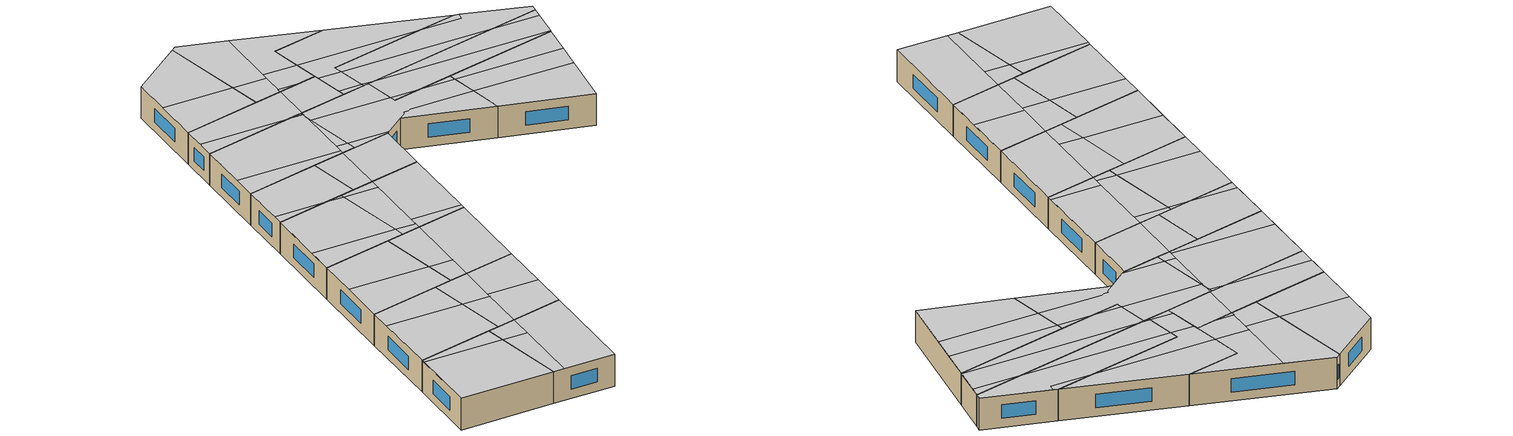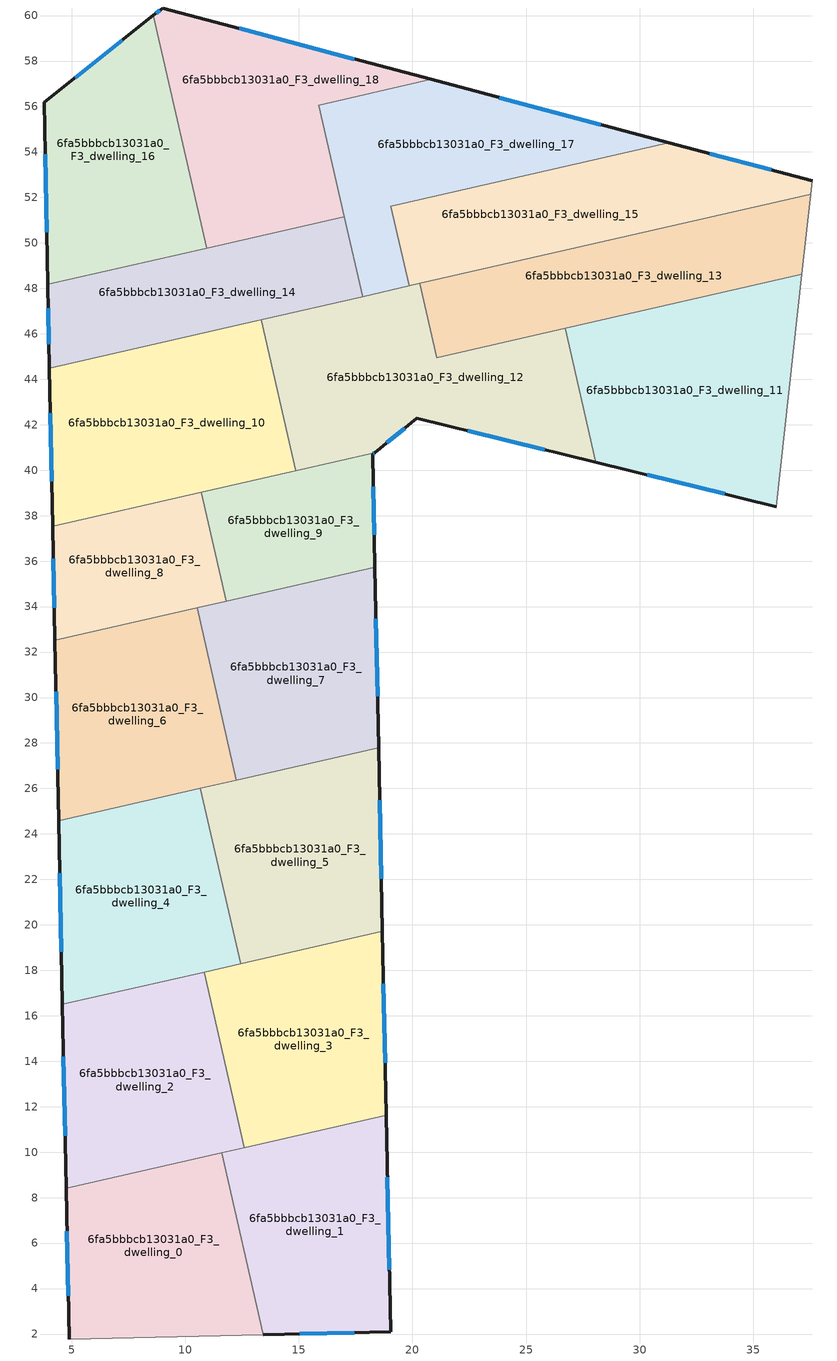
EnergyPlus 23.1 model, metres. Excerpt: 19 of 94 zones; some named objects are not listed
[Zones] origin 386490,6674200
6fa5bbbcb13031a0_F3_dwelling_0
 floor to 6fa5bbbcb13031a0_F2_dwelling_0 (EU_floor_Construction): 11.61,9.98 13.43,1.97 4.9,1.78 4.76,8.42 z9
 wall outside (EU_wall_Construction): 4.76,8.42 4.9,1.78 z9:12
 wall adiabatic (EU_wall_Construction): 4.9,1.78 13.43,1.97 z9:12
 wall to 6fa5bbbcb13031a0_F3_dwelling_1 (EU_wall_Construction): 13.43,1.97 11.61,9.98 z9:12
 wall to 6fa5bbbcb13031a0_F3_dwelling_2 (EU_wall_Construction): 11.61,9.98 4.76,8.42 z9:12
 window (EU_Window_Construction): 4.8,6.52 4.86,3.68 z9.86:11.14
 ceiling to 6fa5bbbcb13031a0_F4_dwelling_9 (EU_floor_Construction): 13.43,1.97 11.99,8.28 4.77,8.13 4.9,1.78 z12
 ceiling to 6fa5bbbcb13031a0_F4_dwelling_10 (EU_floor_Construction): 11.99,8.28 11.61,9.98 4.76,8.42 4.77,8.13 z12
6fa5bbbcb13031a0_F3_dwelling_1
 floor to 6fa5bbbcb13031a0_F2_dwelling_1 (EU_floor_Construction): 18.84,11.63 19.03,2.1 13.43,1.97 11.61,9.98 z9
 wall outside (EU_wall_Construction): 13.43,1.97 19.03,2.1 18.84,11.63 z9:12
 wall to 6fa5bbbcb13031a0_F3_dwelling_3 (EU_wall_Construction): 18.84,11.63 12.6,10.2 z9:12
 wall to 6fa5bbbcb13031a0_F3_dwelling_2 (EU_wall_Construction): 12.6,10.21 11.61,9.98 z9:12
 window (EU_Window_Construction): 15.03,2.01 17.43,2.06 / 18.98,4.82 18.9,8.91 z9.86:11.14
 ceiling to 6fa5bbbcb13031a0_F4_dwelling_0 (EU_floor_Construction): 19.03,2.1 18.84,11.63 14.24,10.58 14.41,2 z12
 ceiling to 6fa5bbbcb13031a0_F4_dwelling_10 (EU_floor_Construction): 14.28,8.32 14.24,10.58 11.61,9.98 11.99,8.28 z12
 ceiling adiabatic (EU_roof_Construction): 14.41,2 14.28,8.32 11.99,8.28 13.43,1.97 z12
6fa5bbbcb13031a0_F3_dwelling_10
 floor to 6fa5bbbcb13031a0_F2_dwelling_10 (EU_floor_Construction): 13.34,46.62 14.86,39.97 14.66,39.93 4.17,37.53 4.03,44.5 13.15,46.58 z9
 wall outside (EU_wall_Construction): 4.03,44.5 4.17,37.53 z9:12
 wall to 6fa5bbbcb13031a0_F3_dwelling_12 (EU_wall_Construction): 14.86,39.97 13.34,46.62 z9:12
 wall to 6fa5bbbcb13031a0_F3_dwelling_14 (EU_wall_Construction): 13.34,46.62 13.15,46.58 4.03,44.5 z9:12
 wall to 6fa5bbbcb13031a0_F3_dwelling_9 (EU_wall_Construction): 10.71,39.03 14.66,39.93 14.86,39.97 z9:12
 wall to 6fa5bbbcb13031a0_F3_dwelling_8 (EU_wall_Construction): 4.17,37.53 10.71,39.03 z9:12
 window (EU_Window_Construction): 4.07,42.51 4.13,39.52 z9.86:11.14
 ceiling to 6fa5bbbcb13031a0_F4_dwelling_15 (EU_floor_Construction): 13.64,40.01 13.52,45.81 13.4,46.35 12.02,46.32 4.03,44.5 4.13,39.82 z12
 ceiling to 6fa5bbbcb13031a0_F4_dwelling_16 (EU_floor_Construction): 13.4,46.35 13.34,46.62 13.15,46.58 12.02,46.32 z12
 ceiling to 6fa5bbbcb13031a0_F4_dwelling_14 (EU_floor_Construction): 13.65,39.7 13.64,40.01 4.13,39.82 4.17,37.53 z12
 ceiling to 6fa5bbbcb13031a0_F4_dwelling_4 (EU_floor_Construction): 14.66,40.84 13.63,45.33 13.53,45.33 13.63,40.82 z12
 ceiling to 6fa5bbbcb13031a0_F4_dwelling_2 (EU_floor_Construction): 14.86,39.97 14.66,40.84 13.63,40.82 13.65,39.7 z12
 ceiling to 6fa5bbbcb13031a0_F4_dwelling_5 (EU_floor_Construction): 13.63,45.33 13.53,45.81 13.53,45.33 z12
6fa5bbbcb13031a0_F3_dwelling_11
 floor to 6fa5bbbcb13031a0_F2_dwelling_11 (EU_floor_Construction): 37.13,48.61 36,38.4 28.07,40.35 26.72,46.24 z9
 wall outside (EU_wall_Construction): 28.07,40.35 36,38.4 z9:12
 wall to 6fa5bbbcb13031a0_F3_dwelling_12 (EU_wall_Construction): 26.72,46.24 28.07,40.35 z9:12
 wall adiabatic (EU_wall_Construction): 36,38.4 37.13,48.61 z9:12
 wall to 6fa5bbbcb13031a0_F3_dwelling_13 (EU_wall_Construction): 37.13,48.61 26.72,46.24 z9:12
 window (EU_Window_Construction): 30.33,39.79 33.73,38.96 z9.86:11.14
 ceiling adiabatic (EU_roof_Construction): 36,38.4 36.56,43.49 27.39,43.31 28.07,40.35 z12
 ceiling to 6fa5bbbcb13031a0_F4_dwelling_4 (EU_floor_Construction): 36.56,43.49 36.82,45.8 26.87,45.6 27.39,43.31 z12
 ceiling to 6fa5bbbcb13031a0_F4_dwelling_5 (EU_floor_Construction): 36.82,45.8 37.13,48.61 26.72,46.24 26.87,45.6 z12
6fa5bbbcb13031a0_F3_dwelling_12
 floor to 6fa5bbbcb13031a0_F2_dwelling_12 (EU_floor_Construction): 26.72,46.24 28.07,40.35 20.18,42.28 18.34,40.77 14.86,39.97 13.34,46.62 20.33,48.21 21.07,44.95 z9
 wall outside (EU_wall_Construction): 18.34,40.77 20.18,42.28 28.07,40.35 z9:12
 wall to 6fa5bbbcb13031a0_F3_dwelling_13 (EU_wall_Construction): 26.72,46.24 21.07,44.95 20.33,48.21 z9:12
 wall to 6fa5bbbcb13031a0_F3_dwelling_17 (EU_wall_Construction): 19.86,48.11 17.81,47.64 z9:12
 wall to 6fa5bbbcb13031a0_F3_dwelling_9 (EU_wall_Construction): 14.86,39.97 18.34,40.77 z9:12
 wall to 6fa5bbbcb13031a0_F3_dwelling_14 (EU_wall_Construction): 17.81,47.64 13.34,46.62 z9:12
 wall to 6fa5bbbcb13031a0_F3_dwelling_15 (EU_wall_Construction): 20.33,48.21 19.86,48.11 z9:12
 window (EU_Window_Construction): 22.43,41.73 25.81,40.9 / 18.86,41.2 19.65,41.85 z9.86:11.14
 ceiling to 6fa5bbbcb13031a0_F4_dwelling_4 (EU_floor_Construction): 27.39,43.31 26.87,45.6 23.65,45.54 21.07,44.95 20.95,45.48 13.63,45.33 14.66,40.84 18.53,40.92 20.84,42.84 20.87,43.02 21.32,43.03 21.51,43.19 z12
 ceiling to 6fa5bbbcb13031a0_F4_dwelling_5 (EU_floor_Construction): 26.87,45.6 26.72,46.24 23.65,45.54 z12; 20.95,45.48 20.33,48.21 13.51,46.66 13.53,45.81 13.63,45.33 z12
 ceiling to 6fa5bbbcb13031a0_F4_dwelling_2 (EU_floor_Construction): 18.34,40.77 18.53,40.92 14.66,40.84 14.86,39.97 z12
 ceiling to 6fa5bbbcb13031a0_F4_dwelling_3 (EU_floor_Construction): 28.07,40.35 27.39,43.31 21.51,43.19 21.32,43.03 20.87,43.02 20.84,42.83 20.18,42.28 20.37,42.24 20.41,42.23 20.47,42.21 z12
 ceiling to 6fa5bbbcb13031a0_F4_dwelling_16 (EU_floor_Construction): 13.51,46.35 13.51,46.66 13.34,46.62 13.4,46.35 z12
 ceiling to 6fa5bbbcb13031a0_F4_dwelling_15 (EU_floor_Construction): 13.52,45.81 13.51,46.35 13.4,46.35 z12
6fa5bbbcb13031a0_F3_dwelling_13
 floor to 6fa5bbbcb13031a0_F2_dwelling_13 (EU_floor_Construction): 37.53,52.14 37.13,48.61 21.07,44.95 20.33,48.21 z9
 wall adiabatic (EU_wall_Construction): 37.13,48.61 37.53,52.14 z9:12
 wall to 6fa5bbbcb13031a0_F3_dwelling_15 (EU_wall_Construction): 37.53,52.14 20.33,48.21 z9:12
 ceiling to 6fa5bbbcb13031a0_F4_dwelling_5 (EU_floor_Construction): 37.13,48.61 37.14,48.68 20.91,48.35 20.33,48.21 20.95,45.48 23.65,45.54 z12
 ceiling to 6fa5bbbcb13031a0_F4_dwelling_4 (EU_floor_Construction): 23.65,45.54 20.95,45.48 21.07,44.95 z12
 ceiling to 6fa5bbbcb13031a0_F4_dwelling_7 (EU_floor_Construction): 37.42,51.21 37.53,52.14 33.09,51.13 z12
 ceiling to 6fa5bbbcb13031a0_F4_dwelling_6 (EU_floor_Construction): 37.14,48.68 37.42,51.21 33.09,51.13 20.91,48.35 z12
6fa5bbbcb13031a0_F3_dwelling_14
 floor to 6fa5bbbcb13031a0_F2_dwelling_14 (EU_floor_Construction): 17,51.16 17.81,47.64 4.03,44.5 3.96,48.17 z9
 wall outside (EU_wall_Construction): 3.96,48.17 4.03,44.5 z9:12
 wall to 6fa5bbbcb13031a0_F3_dwelling_17 (EU_wall_Construction): 17.81,47.64 17,51.15 z9:12
 wall to 6fa5bbbcb13031a0_F3_dwelling_16 (EU_wall_Construction): 10.94,49.77 3.96,48.17 z9:12
 wall to 6fa5bbbcb13031a0_F3_dwelling_18 (EU_wall_Construction): 17,51.16 10.94,49.77 z9:12
 window (EU_Window_Construction): 3.98,47.12 4.01,45.55 z9.86:11.14
 ceiling to 6fa5bbbcb13031a0_F4_dwelling_16 (EU_floor_Construction): 13.51,46.66 13.43,50.34 3.96,48.18 4,46.16 12.02,46.32 z12
 ceiling adiabatic (EU_roof_Construction): 17.81,47.64 17,51.16 13.43,50.34 13.51,46.66 z12
 ceiling to 6fa5bbbcb13031a0_F4_dwelling_15 (EU_floor_Construction): 12.02,46.32 4,46.16 4.03,44.5 z12
6fa5bbbcb13031a0_F3_dwelling_15
 floor to 6fa5bbbcb13031a0_F2_dwelling_15 (EU_floor_Construction): 37.59,52.73 37.53,52.14 19.85,48.11 19.05,51.62 31.27,54.41 z9
 wall outside (EU_wall_Construction): 37.59,52.73 31.27,54.41 z9:12
 wall to 6fa5bbbcb13031a0_F3_dwelling_17 (EU_wall_Construction): 31.27,54.41 19.05,51.62 19.85,48.11 z9:12
 wall adiabatic (EU_wall_Construction): 37.53,52.14 37.59,52.73 z9:12
 window (EU_Window_Construction): 35.79,53.21 33.07,53.93 z9.86:11.14
 ceiling to 6fa5bbbcb13031a0_F4_dwelling_7 (EU_floor_Construction): 37.53,52.14 37.59,52.73 31.73,54.29 31.66,53.68 27.72,53.6 19.05,51.62 19.23,50.85 33.09,51.13 z12
 ceiling to 6fa5bbbcb13031a0_F4_dwelling_8 (EU_floor_Construction): 31.66,53.68 31.73,54.29 31.27,54.41 27.72,53.6 z12
 ceiling to 6fa5bbbcb13031a0_F4_dwelling_6 (EU_floor_Construction): 33.09,51.13 19.23,50.85 19.81,48.33 20.91,48.35 z12
 ceiling to 6fa5bbbcb13031a0_F4_dwelling_5 (EU_floor_Construction): 20.91,48.35 19.81,48.33 19.85,48.11 z12
6fa5bbbcb13031a0_F3_dwelling_16
 floor to 6fa5bbbcb13031a0_F2_dwelling_16 (EU_floor_Construction): 8.6,60.01 10.94,49.77 3.96,48.17 3.79,56.18 z9
 wall outside (EU_wall_Construction): 8.6,60.01 3.79,56.18 3.96,48.17 z9:12
 wall to 6fa5bbbcb13031a0_F3_dwelling_18 (EU_wall_Construction): 10.94,49.77 8.6,60.01 z9:12
 window (EU_Window_Construction): 7.23,58.92 5.17,57.27 / 3.84,53.89 3.91,50.46 z9.86:11.14
 ceiling to 6fa5bbbcb13031a0_F4_dwelling_17 (EU_floor_Construction): 10.29,52.62 8.6,60.01 3.79,56.18 3.87,52.49 z12
 ceiling to 6fa5bbbcb13031a0_F4_dwelling_16 (EU_floor_Construction): 10.94,49.77 10.29,52.62 3.87,52.49 3.96,48.18 z12
6fa5bbbcb13031a0_F3_dwelling_17
 floor to 6fa5bbbcb13031a0_F2_dwelling_17 (EU_floor_Construction): 31.27,54.41 19.05,51.62 19.85,48.11 17.81,47.64 15.88,56.06 20.82,57.19 z9
 wall outside (EU_wall_Construction): 31.27,54.41 20.82,57.19 z9:12
 wall to 6fa5bbbcb13031a0_F3_dwelling_18 (EU_wall_Construction): 20.82,57.19 15.88,56.06 17,51.16 z9:12
 window (EU_Window_Construction): 28.28,55.2 23.81,56.39 z9.86:11.14
 ceiling to 6fa5bbbcb13031a0_F4_dwelling_8 (EU_floor_Construction): 31.27,54.41 20.82,57.19 15.88,56.06 16.5,53.37 27.72,53.6 z12
 ceiling to 6fa5bbbcb13031a0_F4_dwelling_7 (EU_floor_Construction): 27.72,53.6 16.5,53.37 17.08,50.8 19.23,50.85 19.05,51.62 z12
 ceiling to 6fa5bbbcb13031a0_F4_dwelling_6 (EU_floor_Construction): 19.81,48.33 19.23,50.85 17.08,50.8 17.66,48.28 z12
 ceiling to 6fa5bbbcb13031a0_F4_dwelling_5 (EU_floor_Construction): 19.85,48.11 19.81,48.33 17.66,48.28 17.81,47.64 z12
6fa5bbbcb13031a0_F3_dwelling_18
 floor to 6fa5bbbcb13031a0_F2_dwelling_18 (EU_floor_Construction): 20.82,57.19 15.88,56.06 17,51.16 10.94,49.77 8.6,60.01 9.01,60.33 z9
 wall outside (EU_wall_Construction): 20.82,57.19 9.01,60.33 8.6,60.01 z9:12
 window (EU_Window_Construction): 8.89,60.24 8.72,60.1 / 17.45,58.09 12.38,59.43 z9.86:11.14
 ceiling to 6fa5bbbcb13031a0_F4_dwelling_6 (EU_floor_Construction): 15.31,50.77 13.43,50.73 13.43,50.34 z12
 ceiling to 6fa5bbbcb13031a0_F4_dwelling_17 (EU_floor_Construction): 13.39,52.69 13.25,59.2 9.01,60.33 8.6,60.01 10.29,52.62 z12
 ceiling to 6fa5bbbcb13031a0_F4_dwelling_8 (EU_floor_Construction): 20.82,57.19 13.25,59.2 13.37,53.31 16.5,53.37 15.88,56.06 z12
 ceiling to 6fa5bbbcb13031a0_F4_dwelling_16 (EU_floor_Construction): 13.43,50.34 13.39,52.69 10.29,52.62 10.94,49.77 z12
 ceiling to 6fa5bbbcb13031a0_F4_dwelling_7 (EU_floor_Construction): 17,51.16 16.5,53.37 13.37,53.31 13.43,50.73 15.3,50.77 z12
6fa5bbbcb13031a0_F3_dwelling_2
 floor to 6fa5bbbcb13031a0_F2_dwelling_2 (EU_floor_Construction): 10.84,17.92 12.6,10.21 4.76,8.42 4.6,16.5 z9
 wall outside (EU_wall_Construction): 4.6,16.5 4.76,8.42 z9:12
 wall to 6fa5bbbcb13031a0_F3_dwelling_3 (EU_wall_Construction): 12.6,10.21 10.84,17.92 z9:12
 wall to 6fa5bbbcb13031a0_F3_dwelling_4 (EU_wall_Construction): 10.84,17.92 4.6,16.5 z9:12
 window (EU_Window_Construction): 4.64,14.19 4.71,10.73 z9.86:11.14
 ceiling to 6fa5bbbcb13031a0_F4_dwelling_11 (EU_floor_Construction): 11.59,14.61 10.84,17.92 4.6,16.5 4.64,14.47 z12
 ceiling adiabatic (EU_roof_Construction): 12.6,10.21 11.59,14.61 4.64,14.47 4.76,8.42 z12
6fa5bbbcb13031a0_F3_dwelling_3
 floor to 6fa5bbbcb13031a0_F2_dwelling_3 (EU_floor_Construction): 18.67,19.71 18.84,11.63 12.6,10.21 10.84,17.92 z9
 wall outside (EU_wall_Construction): 18.84,11.63 18.67,19.71 z9:12
 wall to 6fa5bbbcb13031a0_F3_dwelling_5 (EU_wall_Construction): 18.67,19.71 12.44,18.29 z9:12
 wall to 6fa5bbbcb13031a0_F3_dwelling_4 (EU_wall_Construction): 12.43,18.29 10.84,17.92 z9:12
 window (EU_Window_Construction): 18.79,13.94 18.72,17.4 z9.86:11.14
 ceiling to 6fa5bbbcb13031a0_F4_dwelling_0 (EU_floor_Construction): 18.84,11.63 18.77,15.14 14.15,15.05 14.24,10.58 z12
 ceiling to 6fa5bbbcb13031a0_F4_dwelling_1 (EU_floor_Construction): 18.77,15.14 18.67,19.71 14.07,18.66 14.15,15.05 z12
 ceiling to 6fa5bbbcb13031a0_F4_dwelling_10 (EU_floor_Construction): 14.24,10.58 14.15,14.66 11.59,14.61 12.6,10.21 z12
 ceiling to 6fa5bbbcb13031a0_F4_dwelling_11 (EU_floor_Construction): 14.15,14.66 14.07,18.66 10.84,17.92 11.59,14.61 z12
6fa5bbbcb13031a0_F3_dwelling_4
 floor to 6fa5bbbcb13031a0_F2_dwelling_4 (EU_floor_Construction): 10.67,26.01 12.43,18.29 4.6,16.5 4.43,24.58 z9
 wall outside (EU_wall_Construction): 4.43,24.58 4.6,16.5 z9:12
 wall to 6fa5bbbcb13031a0_F3_dwelling_5 (EU_wall_Construction): 12.43,18.29 10.67,26.01 z9:12
 wall to 6fa5bbbcb13031a0_F3_dwelling_6 (EU_wall_Construction): 10.67,26.01 4.43,24.58 z9:12
 window (EU_Window_Construction): 4.48,22.27 4.55,18.81 z9.86:11.14
 ceiling to 6fa5bbbcb13031a0_F4_dwelling_11 (EU_floor_Construction): 12.43,18.29 11.83,20.95 4.51,20.81 4.6,16.5 z12
 ceiling to 6fa5bbbcb13031a0_F4_dwelling_12 (EU_floor_Construction): 11.83,20.95 10.67,26.01 4.43,24.58 4.51,20.81 z12
6fa5bbbcb13031a0_F3_dwelling_5
 floor to 6fa5bbbcb13031a0_F2_dwelling_5 (EU_floor_Construction): 18.51,27.8 18.67,19.71 12.43,18.29 10.67,26.01 z9
 wall outside (EU_wall_Construction): 18.67,19.71 18.51,27.8 z9:12
 wall to 6fa5bbbcb13031a0_F3_dwelling_7 (EU_wall_Construction): 18.51,27.8 12.26,26.37 z9:12
 wall to 6fa5bbbcb13031a0_F3_dwelling_6 (EU_wall_Construction): 12.26,26.37 10.67,26.01 z9:12
 window (EU_Window_Construction): 18.63,22.02 18.56,25.49 z9.86:11.14
 ceiling to 6fa5bbbcb13031a0_F4_dwelling_1 (EU_floor_Construction): 18.67,19.71 18.51,27.8 13.91,26.75 14.07,18.66 z12
 ceiling to 6fa5bbbcb13031a0_F4_dwelling_12 (EU_floor_Construction): 14.03,21 13.91,26.75 10.67,26.01 11.83,20.95 z12
 ceiling to 6fa5bbbcb13031a0_F4_dwelling_11 (EU_floor_Construction): 14.07,18.66 14.03,21 11.83,20.95 12.43,18.29 z12
6fa5bbbcb13031a0_F3_dwelling_6
 floor to 6fa5bbbcb13031a0_F2_dwelling_6 (EU_floor_Construction): 10.53,33.95 12.26,26.37 4.43,24.58 4.27,32.52 z9
 wall outside (EU_wall_Construction): 4.27,32.52 4.43,24.58 z9:12
 wall to 6fa5bbbcb13031a0_F3_dwelling_7 (EU_wall_Construction): 12.26,26.37 10.53,33.95 z9:12
 wall to 6fa5bbbcb13031a0_F3_dwelling_8 (EU_wall_Construction): 10.53,33.95 4.27,32.52 z9:12
 window (EU_Window_Construction): 4.32,30.25 4.39,26.85 z9.86:11.14
 ceiling to 6fa5bbbcb13031a0_F4_dwelling_13 (EU_floor_Construction): 12.04,27.3 10.6,33.61 8.88,33.57 4.27,32.52 4.38,27.14 z12
 ceiling to 6fa5bbbcb13031a0_F4_dwelling_14 (EU_floor_Construction): 10.6,33.61 10.53,33.95 8.88,33.57 z12
 ceiling to 6fa5bbbcb13031a0_F4_dwelling_12 (EU_floor_Construction): 12.26,26.37 12.04,27.3 4.38,27.14 4.43,24.58 z12
6fa5bbbcb13031a0_F3_dwelling_7
 floor to 6fa5bbbcb13031a0_F2_dwelling_7 (EU_floor_Construction): 18.35,35.74 18.51,27.8 12.26,26.37 10.53,33.95 z9
 wall outside (EU_wall_Construction): 18.51,27.8 18.35,35.74 z9:12
 wall to 6fa5bbbcb13031a0_F3_dwelling_9 (EU_wall_Construction): 18.35,35.74 11.81,34.24 z9:12
 wall to 6fa5bbbcb13031a0_F3_dwelling_8 (EU_wall_Construction): 11.81,34.24 10.53,33.95 z9:12
 window (EU_Window_Construction): 18.46,30.06 18.39,33.47 z9.86:11.14
 ceiling to 6fa5bbbcb13031a0_F4_dwelling_2 (EU_floor_Construction): 18.5,28.2 18.35,35.74 13.75,34.69 13.88,28.11 z12
 ceiling to 6fa5bbbcb13031a0_F4_dwelling_1 (EU_floor_Construction): 18.51,27.8 18.5,28.2 13.88,28.11 13.91,26.75 z12
 ceiling to 6fa5bbbcb13031a0_F4_dwelling_13 (EU_floor_Construction): 13.9,27.34 13.77,33.67 10.6,33.61 12.04,27.3 z12
 ceiling to 6fa5bbbcb13031a0_F4_dwelling_14 (EU_floor_Construction): 13.77,33.67 13.75,34.69 10.53,33.95 10.6,33.61 z12
 ceiling to 6fa5bbbcb13031a0_F4_dwelling_12 (EU_floor_Construction): 13.91,26.75 13.9,27.34 12.04,27.3 12.26,26.37 z12
6fa5bbbcb13031a0_F3_dwelling_8
 floor to 6fa5bbbcb13031a0_F2_dwelling_8 (EU_floor_Construction): 10.71,39.03 11.81,34.24 4.27,32.52 4.17,37.53 z9
 wall outside (EU_wall_Construction): 4.17,37.53 4.27,32.52 z9:12
 wall to 6fa5bbbcb13031a0_F3_dwelling_9 (EU_wall_Construction): 11.81,34.24 10.71,39.03 z9:12
 window (EU_Window_Construction): 4.2,36.1 4.24,33.95 z9.86:11.14
 ceiling to 6fa5bbbcb13031a0_F4_dwelling_14 (EU_floor_Construction): 11.81,34.24 10.71,39.03 4.17,37.53 4.25,33.48 8.88,33.57 z12
 ceiling to 6fa5bbbcb13031a0_F4_dwelling_13 (EU_floor_Construction): 8.88,33.57 4.25,33.48 4.27,32.52 z12
6fa5bbbcb13031a0_F3_dwelling_9
 floor to 6fa5bbbcb13031a0_F2_dwelling_9 (EU_floor_Construction): 18.34,40.77 18.25,40.69 18.35,35.74 11.81,34.24 10.71,39.03 z9
 wall outside (EU_wall_Construction): 18.35,35.74 18.25,40.69 18.34,40.77 z9:12
 window (EU_Window_Construction): 18.27,40.71 18.31,40.75 / 18.32,37.15 18.27,39.28 z9.86:11.14
 ceiling to 6fa5bbbcb13031a0_F4_dwelling_2 (EU_floor_Construction): 18.35,35.74 18.25,40.69 18.34,40.77 13.65,39.7 13.75,34.69 z12
 ceiling to 6fa5bbbcb13031a0_F4_dwelling_14 (EU_floor_Construction): 13.75,34.69 13.65,39.7 10.71,39.03 11.81,34.24 z12
[Building]
EU S2 Campaign: North Axis=0; Terrain=City; Solar Distribution=FullExterior
[Site:Location]
Helsinki-Vantaa.AP: Latitude=60.317; Longitude=24.963; Time Zone=2; Elevation=54.6
[SizingPeriod:WeatherFileDays]
AnnualSizingPeriod: Begin Month=1; Begin Day of Month=1; End Month=12; End Day of Month=31; Day of Week for Start Day=Monday; Use Weather File Daylight Saving Period=No; Use Weather File Rain and Snow Indicators=No
[MATERIAL]
EU_InternalMass_Material: Roughness=MediumRough; Thickness=0.1; Conductivity=1; Density=1800; Specific Heat=900; Thermal Absorptance=0.9; Solar Absorptance=0.7; Visible Absorptance=0.7
[MATERIAL:NOMASS] Roughness=MediumRough; Thermal Absorptance=0.9; Solar Absorptance=0.7; Visible Absorptance=0.7
Name | Thermal Resistance
EU_wall_NoMass | 1.10183
EU_roof_NoMass; EU_floor_NoMass | 1.70606
[WINDOWMATERIAL:SIMPLEGLAZINGSYSTEM]
EU_Window_SimpleGlazing: UFactor=3.11035; Solar Heat Gain Coefficient=0.8; Visible Transmittance=0.8
[CONSTRUCTION]
EU_wall_Construction: EU_wall_NoMass
EU_roof_Construction: EU_roof_NoMass
EU_floor_Construction: EU_floor_NoMass
EU_Window_Construction: EU_Window_SimpleGlazing
EU_InternalMass_Construction: EU_InternalMass_Material
[ZONE] Type=1; Multiplier=1; Ceiling Height=autocalculate; Floor Area=autocalculate; Part of Total Floor Area=Yes
Name | Volume
6fa5bbbcb13031a0_F3_dwelling_0 | 171.475
6fa5bbbcb13031a0_F3_dwelling_1; 6fa5bbbcb13031a0_F3_dwelling_16 | 171.489
6fa5bbbcb13031a0_F3_dwelling_10 | 209.736
6fa5bbbcb13031a0_F3_dwelling_11 | 221.567
6fa5bbbcb13031a0_F3_dwelling_12 | 219.722
6fa5bbbcb13031a0_F3_dwelling_13 | 171.511
6fa5bbbcb13031a0_F3_dwelling_14 | 148.781
6fa5bbbcb13031a0_F3_dwelling_15 | 171.483
6fa5bbbcb13031a0_F3_dwelling_17 | 171.484
6fa5bbbcb13031a0_F3_dwelling_18 | 194.187
6fa5bbbcb13031a0_F3_dwelling_2 | 171.497
6fa5bbbcb13031a0_F3_dwelling_3 | 171.502
6fa5bbbcb13031a0_F3_dwelling_4 | 171.473
6fa5bbbcb13031a0_F3_dwelling_5 | 171.477
6fa5bbbcb13031a0_F3_dwelling_6 | 168.4
6fa5bbbcb13031a0_F3_dwelling_7 | 168.394
6fa5bbbcb13031a0_F3_dwelling_8 | 106.294
6fa5bbbcb13031a0_F3_dwelling_9 | 106.289
[INTERNALMASS] Construction=EU_InternalMass_Construction
Name | Zone or ZoneList | Surface Area
6fa5bbbcb13031a0_F3_dwelling_0_EU_InternalMass | 6fa5bbbcb13031a0_F3_dwelling_0 | 57.157
6fa5bbbcb13031a0_F3_dwelling_1_EU_InternalMass | 6fa5bbbcb13031a0_F3_dwelling_1 | 57.1641
6fa5bbbcb13031a0_F3_dwelling_2_EU_InternalMass | 6fa5bbbcb13031a0_F3_dwelling_2 | 57.1657
6fa5bbbcb13031a0_F3_dwelling_3_EU_InternalMass | 6fa5bbbcb13031a0_F3_dwelling_3 | 57.1694
6fa5bbbcb13031a0_F3_dwelling_4_EU_InternalMass | 6fa5bbbcb13031a0_F3_dwelling_4 | 57.1559
6fa5bbbcb13031a0_F3_dwelling_5_EU_InternalMass | 6fa5bbbcb13031a0_F3_dwelling_5 | 57.1566
6fa5bbbcb13031a0_F3_dwelling_6_EU_InternalMass | 6fa5bbbcb13031a0_F3_dwelling_6 | 56.1335
6fa5bbbcb13031a0_F3_dwelling_7_EU_InternalMass | 6fa5bbbcb13031a0_F3_dwelling_7 | 56.1311
6fa5bbbcb13031a0_F3_dwelling_8_EU_InternalMass | 6fa5bbbcb13031a0_F3_dwelling_8 | 35.4298
6fa5bbbcb13031a0_F3_dwelling_9_EU_InternalMass | 6fa5bbbcb13031a0_F3_dwelling_9 | 35.4302
6fa5bbbcb13031a0_F3_dwelling_10_EU_InternalMass | 6fa5bbbcb13031a0_F3_dwelling_10 | 69.9133
6fa5bbbcb13031a0_F3_dwelling_11_EU_InternalMass | 6fa5bbbcb13031a0_F3_dwelling_11 | 73.8579
6fa5bbbcb13031a0_F3_dwelling_12_EU_InternalMass | 6fa5bbbcb13031a0_F3_dwelling_12 | 73.2445
6fa5bbbcb13031a0_F3_dwelling_13_EU_InternalMass | 6fa5bbbcb13031a0_F3_dwelling_13 | 57.1706
6fa5bbbcb13031a0_F3_dwelling_14_EU_InternalMass | 6fa5bbbcb13031a0_F3_dwelling_14 | 49.5892
6fa5bbbcb13031a0_F3_dwelling_15_EU_InternalMass | 6fa5bbbcb13031a0_F3_dwelling_15 | 57.1594
6fa5bbbcb13031a0_F3_dwelling_16_EU_InternalMass | 6fa5bbbcb13031a0_F3_dwelling_16 | 57.1629
6fa5bbbcb13031a0_F3_dwelling_17_EU_InternalMass | 6fa5bbbcb13031a0_F3_dwelling_17 | 57.1611
6fa5bbbcb13031a0_F3_dwelling_18_EU_InternalMass | 6fa5bbbcb13031a0_F3_dwelling_18 | 64.7305
[OTHEREQUIPMENT] Fuel Type=Electricity; Design Level Calculation Method=Watts/Area; Power per Zone Floor Area=1; Fraction Latent=0; Fraction Radiant=0; Fraction Lost=0; Carbon Dioxide Generation Rate=0; EndUse Subcategory=EU_Step8_InternalGains
Name | Zone or ZoneList or Space or SpaceList | Schedule
EU_Step8_InternalGain_6fa5bbbcb13031a0_F3_dwelling_0_f000 | 6fa5bbbcb13031a0_F3_dwelling_0 | EU_Step8_GainSchedule_6fa5bbbcb13031a0_F3_dwelling_0_f000
EU_Step8_InternalGain_6fa5bbbcb13031a0_F3_dwelling_1_f000 | 6fa5bbbcb13031a0_F3_dwelling_1 | EU_Step8_GainSchedule_6fa5bbbcb13031a0_F3_dwelling_1_f000
EU_Step8_InternalGain_6fa5bbbcb13031a0_F3_dwelling_2_f000 | 6fa5bbbcb13031a0_F3_dwelling_2 | EU_Step8_GainSchedule_6fa5bbbcb13031a0_F3_dwelling_2_f000
EU_Step8_InternalGain_6fa5bbbcb13031a0_F3_dwelling_3_f000 | 6fa5bbbcb13031a0_F3_dwelling_3 | EU_Step8_GainSchedule_6fa5bbbcb13031a0_F3_dwelling_3_f000
EU_Step8_InternalGain_6fa5bbbcb13031a0_F3_dwelling_4_f000 | 6fa5bbbcb13031a0_F3_dwelling_4 | EU_Step8_GainSchedule_6fa5bbbcb13031a0_F3_dwelling_4_f000
EU_Step8_InternalGain_6fa5bbbcb13031a0_F3_dwelling_5_f000 | 6fa5bbbcb13031a0_F3_dwelling_5 | EU_Step8_GainSchedule_6fa5bbbcb13031a0_F3_dwelling_5_f000
EU_Step8_InternalGain_6fa5bbbcb13031a0_F3_dwelling_6_f000 | 6fa5bbbcb13031a0_F3_dwelling_6 | EU_Step8_GainSchedule_6fa5bbbcb13031a0_F3_dwelling_6_f000
EU_Step8_InternalGain_6fa5bbbcb13031a0_F3_dwelling_7_f000 | 6fa5bbbcb13031a0_F3_dwelling_7 | EU_Step8_GainSchedule_6fa5bbbcb13031a0_F3_dwelling_7_f000
EU_Step8_InternalGain_6fa5bbbcb13031a0_F3_dwelling_8_f000 | 6fa5bbbcb13031a0_F3_dwelling_8 | EU_Step8_GainSchedule_6fa5bbbcb13031a0_F3_dwelling_8_f000
EU_Step8_InternalGain_6fa5bbbcb13031a0_F3_dwelling_9_f000 | 6fa5bbbcb13031a0_F3_dwelling_9 | EU_Step8_GainSchedule_6fa5bbbcb13031a0_F3_dwelling_9_f000
EU_Step8_InternalGain_6fa5bbbcb13031a0_F3_dwelling_10_f000 | 6fa5bbbcb13031a0_F3_dwelling_10 | EU_Step8_GainSchedule_6fa5bbbcb13031a0_F3_dwelling_10_f000
EU_Step8_InternalGain_6fa5bbbcb13031a0_F3_dwelling_11_f000 | 6fa5bbbcb13031a0_F3_dwelling_11 | EU_Step8_GainSchedule_6fa5bbbcb13031a0_F3_dwelling_11_f000
EU_Step8_InternalGain_6fa5bbbcb13031a0_F3_dwelling_12_f000 | 6fa5bbbcb13031a0_F3_dwelling_12 | EU_Step8_GainSchedule_6fa5bbbcb13031a0_F3_dwelling_12_f000
EU_Step8_InternalGain_6fa5bbbcb13031a0_F3_dwelling_13_f000 | 6fa5bbbcb13031a0_F3_dwelling_13 | EU_Step8_GainSchedule_6fa5bbbcb13031a0_F3_dwelling_13_f000
EU_Step8_InternalGain_6fa5bbbcb13031a0_F3_dwelling_14_f000 | 6fa5bbbcb13031a0_F3_dwelling_14 | EU_Step8_GainSchedule_6fa5bbbcb13031a0_F3_dwelling_14_f000
EU_Step8_InternalGain_6fa5bbbcb13031a0_F3_dwelling_15_f000 | 6fa5bbbcb13031a0_F3_dwelling_15 | EU_Step8_GainSchedule_6fa5bbbcb13031a0_F3_dwelling_15_f000
EU_Step8_InternalGain_6fa5bbbcb13031a0_F3_dwelling_16_f000 | 6fa5bbbcb13031a0_F3_dwelling_16 | EU_Step8_GainSchedule_6fa5bbbcb13031a0_F3_dwelling_16_f000
EU_Step8_InternalGain_6fa5bbbcb13031a0_F3_dwelling_17_f000 | 6fa5bbbcb13031a0_F3_dwelling_17 | EU_Step8_GainSchedule_6fa5bbbcb13031a0_F3_dwelling_17_f000
EU_Step8_InternalGain_6fa5bbbcb13031a0_F3_dwelling_18_f000 | 6fa5bbbcb13031a0_F3_dwelling_18 | EU_Step8_GainSchedule_6fa5bbbcb13031a0_F3_dwelling_18_f000
[ZONEVENTILATION:DESIGNFLOWRATE] Schedule=EU_AlwaysOn; Design Flow Rate Calculation Method=AirChanges/Hour; Air Changes per Hour=0.756316; Ventilation Type=Natural; Fan Pressure Rise=0; Fan Total Efficiency=1; Constant Term Coefficient=1; Temperature Term Coefficient=0; Velocity Term Coefficient=0; Velocity Squared Term Coefficient=0; Minimum Indoor Temperature=-100; Maximum Indoor Temperature=100; Delta Temperature=-100; Minimum Outdoor Temperature=-100; Maximum Outdoor Temperature=100; Maximum Wind Speed=40
Name | Zone or ZoneList or Space or SpaceList
EU_ConstantAir_6fa5bbbcb13031a0_F3_dwelling_0 | 6fa5bbbcb13031a0_F3_dwelling_0
EU_ConstantAir_6fa5bbbcb13031a0_F3_dwelling_1 | 6fa5bbbcb13031a0_F3_dwelling_1
EU_ConstantAir_6fa5bbbcb13031a0_F3_dwelling_2 | 6fa5bbbcb13031a0_F3_dwelling_2
EU_ConstantAir_6fa5bbbcb13031a0_F3_dwelling_3 | 6fa5bbbcb13031a0_F3_dwelling_3
EU_ConstantAir_6fa5bbbcb13031a0_F3_dwelling_4 | 6fa5bbbcb13031a0_F3_dwelling_4
EU_ConstantAir_6fa5bbbcb13031a0_F3_dwelling_5 | 6fa5bbbcb13031a0_F3_dwelling_5
EU_ConstantAir_6fa5bbbcb13031a0_F3_dwelling_6 | 6fa5bbbcb13031a0_F3_dwelling_6
EU_ConstantAir_6fa5bbbcb13031a0_F3_dwelling_7 | 6fa5bbbcb13031a0_F3_dwelling_7
EU_ConstantAir_6fa5bbbcb13031a0_F3_dwelling_8 | 6fa5bbbcb13031a0_F3_dwelling_8
EU_ConstantAir_6fa5bbbcb13031a0_F3_dwelling_9 | 6fa5bbbcb13031a0_F3_dwelling_9
EU_ConstantAir_6fa5bbbcb13031a0_F3_dwelling_10 | 6fa5bbbcb13031a0_F3_dwelling_10
EU_ConstantAir_6fa5bbbcb13031a0_F3_dwelling_11 | 6fa5bbbcb13031a0_F3_dwelling_11
EU_ConstantAir_6fa5bbbcb13031a0_F3_dwelling_12 | 6fa5bbbcb13031a0_F3_dwelling_12
EU_ConstantAir_6fa5bbbcb13031a0_F3_dwelling_13 | 6fa5bbbcb13031a0_F3_dwelling_13
EU_ConstantAir_6fa5bbbcb13031a0_F3_dwelling_14 | 6fa5bbbcb13031a0_F3_dwelling_14
EU_ConstantAir_6fa5bbbcb13031a0_F3_dwelling_15 | 6fa5bbbcb13031a0_F3_dwelling_15
EU_ConstantAir_6fa5bbbcb13031a0_F3_dwelling_16 | 6fa5bbbcb13031a0_F3_dwelling_16
EU_ConstantAir_6fa5bbbcb13031a0_F3_dwelling_17 | 6fa5bbbcb13031a0_F3_dwelling_17
EU_ConstantAir_6fa5bbbcb13031a0_F3_dwelling_18 | 6fa5bbbcb13031a0_F3_dwelling_18
[HVACTEMPLATE:ZONE:IDEALLOADSAIRSYSTEM] System Availability Schedule=EU_AlwaysOn; Maximum Heating Supply Air Temperature=50; Minimum Cooling Supply Air Temperature=13; Maximum Heating Supply Air Humidity Ratio=0.0156; Minimum Cooling Supply Air Humidity Ratio=0.0077; Heating Limit=NoLimit; Cooling Limit=NoLimit; Heating Availability Schedule=EU_AlwaysOn; Cooling Availability Schedule=EU_CoolingOff; Dehumidification Control Type=ConstantSensibleHeatRatio; Cooling Sensible Heat Ratio=0.7; Dehumidification Setpoint=60; Humidification Control Type=None; Humidification Setpoint=30; Outdoor Air Method=None; Outdoor Air Flow Rate per Person=0.00944; Outdoor Air Flow Rate per Zone Floor Area=0; Outdoor Air Flow Rate per Zone=0; Demand Controlled Ventilation Type=None; Outdoor Air Economizer Type=NoEconomizer; Heat Recovery Type=None; Sensible Heat Recovery Effectiveness=0.7; Latent Heat Recovery Effectiveness=0.65
Name | Template Thermostat
6fa5bbbcb13031a0_F3_dwelling_0 | EU_HeatOnly_6fa5bbbcb13031a0_F3_dwelling_0
6fa5bbbcb13031a0_F3_dwelling_1 | EU_HeatOnly_6fa5bbbcb13031a0_F3_dwelling_1
6fa5bbbcb13031a0_F3_dwelling_2 | EU_HeatOnly_6fa5bbbcb13031a0_F3_dwelling_2
6fa5bbbcb13031a0_F3_dwelling_3 | EU_HeatOnly_6fa5bbbcb13031a0_F3_dwelling_3
6fa5bbbcb13031a0_F3_dwelling_4 | EU_HeatOnly_6fa5bbbcb13031a0_F3_dwelling_4
6fa5bbbcb13031a0_F3_dwelling_5 | EU_HeatOnly_6fa5bbbcb13031a0_F3_dwelling_5
6fa5bbbcb13031a0_F3_dwelling_6 | EU_HeatOnly_6fa5bbbcb13031a0_F3_dwelling_6
6fa5bbbcb13031a0_F3_dwelling_7 | EU_HeatOnly_6fa5bbbcb13031a0_F3_dwelling_7
6fa5bbbcb13031a0_F3_dwelling_8 | EU_HeatOnly_6fa5bbbcb13031a0_F3_dwelling_8
6fa5bbbcb13031a0_F3_dwelling_9 | EU_HeatOnly_6fa5bbbcb13031a0_F3_dwelling_9
6fa5bbbcb13031a0_F3_dwelling_10 | EU_HeatOnly_6fa5bbbcb13031a0_F3_dwelling_10
6fa5bbbcb13031a0_F3_dwelling_11 | EU_HeatOnly_6fa5bbbcb13031a0_F3_dwelling_11
6fa5bbbcb13031a0_F3_dwelling_12 | EU_HeatOnly_6fa5bbbcb13031a0_F3_dwelling_12
6fa5bbbcb13031a0_F3_dwelling_13 | EU_HeatOnly_6fa5bbbcb13031a0_F3_dwelling_13
6fa5bbbcb13031a0_F3_dwelling_14 | EU_HeatOnly_6fa5bbbcb13031a0_F3_dwelling_14
6fa5bbbcb13031a0_F3_dwelling_15 | EU_HeatOnly_6fa5bbbcb13031a0_F3_dwelling_15
6fa5bbbcb13031a0_F3_dwelling_16 | EU_HeatOnly_6fa5bbbcb13031a0_F3_dwelling_16
6fa5bbbcb13031a0_F3_dwelling_17 | EU_HeatOnly_6fa5bbbcb13031a0_F3_dwelling_17
6fa5bbbcb13031a0_F3_dwelling_18 | EU_HeatOnly_6fa5bbbcb13031a0_F3_dwelling_18
[SIZING:ZONE] Zone Cooling Design Supply Air Temperature Input Method=SupplyAirTemperature; Zone Cooling Design Supply Air Temperature=13; Zone Heating Design Supply Air Temperature Input Method=SupplyAirTemperature; Zone Heating Design Supply Air Temperature=50; Zone Cooling Design Supply Air Humidity Ratio=0.008; Zone Heating Design Supply Air Humidity Ratio=0.008; Cooling Design Air Flow Method=DesignDay; Cooling Design Air Flow Rate=0; Cooling Minimum Air Flow per Zone Floor Area=0.000762; Cooling Minimum Air Flow=0; Cooling Minimum Air Flow Fraction=0.2; Heating Design Air Flow Method=DesignDay; Heating Design Air Flow Rate=0; Heating Maximum Air Flow per Zone Floor Area=0.002032; Heating Maximum Air Flow=0.141576; Heating Maximum Air Flow Fraction=0.3; Account for Dedicated Outdoor Air System=No; Dedicated Outdoor Air System Control Strategy=NeutralSupplyAir; Dedicated Outdoor Air Low Setpoint Temperature for Design=autosize; Dedicated Outdoor Air High Setpoint Temperature for Design=autosize; Zone Load Sizing Method=Sensible Load Only No Latent Load; Zone Latent Cooling Design Supply Air Humidity Ratio Input Method=HumidityRatioDifference; Zone Cooling Design Supply Air Humidity Ratio Difference=0.005; Zone Latent Heating Design Supply Air Humidity Ratio Input Method=HumidityRatioDifference; Zone Humidification Design Supply Air Humidity Ratio Difference=0.005
6fa5bbbcb13031a0_F3_dwelling_0; 6fa5bbbcb13031a0_F3_dwelling_1; 6fa5bbbcb13031a0_F3_dwelling_2; 6fa5bbbcb13031a0_F3_dwelling_3; 6fa5bbbcb13031a0_F3_dwelling_4; 6fa5bbbcb13031a0_F3_dwelling_5; 6fa5bbbcb13031a0_F3_dwelling_6; 6fa5bbbcb13031a0_F3_dwelling_7; 6fa5bbbcb13031a0_F3_dwelling_8; 6fa5bbbcb13031a0_F3_dwelling_9; 6fa5bbbcb13031a0_F3_dwelling_10; 6fa5bbbcb13031a0_F3_dwelling_11; 6fa5bbbcb13031a0_F3_dwelling_12; 6fa5bbbcb13031a0_F3_dwelling_13; 6fa5bbbcb13031a0_F3_dwelling_14; 6fa5bbbcb13031a0_F3_dwelling_15; 6fa5bbbcb13031a0_F3_dwelling_16; 6fa5bbbcb13031a0_F3_dwelling_17; 6fa5bbbcb13031a0_F3_dwelling_18
[SCHEDULE:CONSTANT]
Name | Hourly Value
EU_AlwaysOn | 1
EU_CoolingOff | 0
[SCHEDULE:FILE] Column Number=1; Rows to Skip at Top=0; Number of Hours of Data=8760; Column Separator=Comma; Interpolate to Timestep=No; Minutes per Item=60; Adjust Schedule for Daylight Savings=Yes
Name | File
EU_Step8_GainSchedule_6fa5bbbcb13031a0_F3_dwelling_0_f000 | ../../schedules/6fa5bbbcb13031a0/6fa5bbbcb13031a0_F3_dwelling_0_f000_gain.csv
EU_Step8_GainSchedule_6fa5bbbcb13031a0_F3_dwelling_1_f000 | ../../schedules/6fa5bbbcb13031a0/6fa5bbbcb13031a0_F3_dwelling_1_f000_gain.csv
EU_Step8_GainSchedule_6fa5bbbcb13031a0_F3_dwelling_2_f000 | ../../schedules/6fa5bbbcb13031a0/6fa5bbbcb13031a0_F3_dwelling_2_f000_gain.csv
EU_Step8_GainSchedule_6fa5bbbcb13031a0_F3_dwelling_3_f000 | ../../schedules/6fa5bbbcb13031a0/6fa5bbbcb13031a0_F3_dwelling_3_f000_gain.csv
EU_Step8_GainSchedule_6fa5bbbcb13031a0_F3_dwelling_4_f000 | ../../schedules/6fa5bbbcb13031a0/6fa5bbbcb13031a0_F3_dwelling_4_f000_gain.csv
EU_Step8_GainSchedule_6fa5bbbcb13031a0_F3_dwelling_5_f000 | ../../schedules/6fa5bbbcb13031a0/6fa5bbbcb13031a0_F3_dwelling_5_f000_gain.csv
EU_Step8_GainSchedule_6fa5bbbcb13031a0_F3_dwelling_6_f000 | ../../schedules/6fa5bbbcb13031a0/6fa5bbbcb13031a0_F3_dwelling_6_f000_gain.csv
EU_Step8_GainSchedule_6fa5bbbcb13031a0_F3_dwelling_7_f000 | ../../schedules/6fa5bbbcb13031a0/6fa5bbbcb13031a0_F3_dwelling_7_f000_gain.csv
EU_Step8_GainSchedule_6fa5bbbcb13031a0_F3_dwelling_8_f000 | ../../schedules/6fa5bbbcb13031a0/6fa5bbbcb13031a0_F3_dwelling_8_f000_gain.csv
EU_Step8_GainSchedule_6fa5bbbcb13031a0_F3_dwelling_9_f000 | ../../schedules/6fa5bbbcb13031a0/6fa5bbbcb13031a0_F3_dwelling_9_f000_gain.csv
EU_Step8_GainSchedule_6fa5bbbcb13031a0_F3_dwelling_10_f000 | ../../schedules/6fa5bbbcb13031a0/6fa5bbbcb13031a0_F3_dwelling_10_f000_gain.csv
EU_Step8_GainSchedule_6fa5bbbcb13031a0_F3_dwelling_11_f000 | ../../schedules/6fa5bbbcb13031a0/6fa5bbbcb13031a0_F3_dwelling_11_f000_gain.csv
EU_Step8_GainSchedule_6fa5bbbcb13031a0_F3_dwelling_12_f000 | ../../schedules/6fa5bbbcb13031a0/6fa5bbbcb13031a0_F3_dwelling_12_f000_gain.csv
EU_Step8_GainSchedule_6fa5bbbcb13031a0_F3_dwelling_13_f000 | ../../schedules/6fa5bbbcb13031a0/6fa5bbbcb13031a0_F3_dwelling_13_f000_gain.csv
EU_Step8_GainSchedule_6fa5bbbcb13031a0_F3_dwelling_14_f000 | ../../schedules/6fa5bbbcb13031a0/6fa5bbbcb13031a0_F3_dwelling_14_f000_gain.csv
EU_Step8_GainSchedule_6fa5bbbcb13031a0_F3_dwelling_15_f000 | ../../schedules/6fa5bbbcb13031a0/6fa5bbbcb13031a0_F3_dwelling_15_f000_gain.csv
EU_Step8_GainSchedule_6fa5bbbcb13031a0_F3_dwelling_16_f000 | ../../schedules/6fa5bbbcb13031a0/6fa5bbbcb13031a0_F3_dwelling_16_f000_gain.csv
EU_Step8_GainSchedule_6fa5bbbcb13031a0_F3_dwelling_17_f000 | ../../schedules/6fa5bbbcb13031a0/6fa5bbbcb13031a0_F3_dwelling_17_f000_gain.csv
EU_Step8_GainSchedule_6fa5bbbcb13031a0_F3_dwelling_18_f000 | ../../schedules/6fa5bbbcb13031a0/6fa5bbbcb13031a0_F3_dwelling_18_f000_gain.csv
